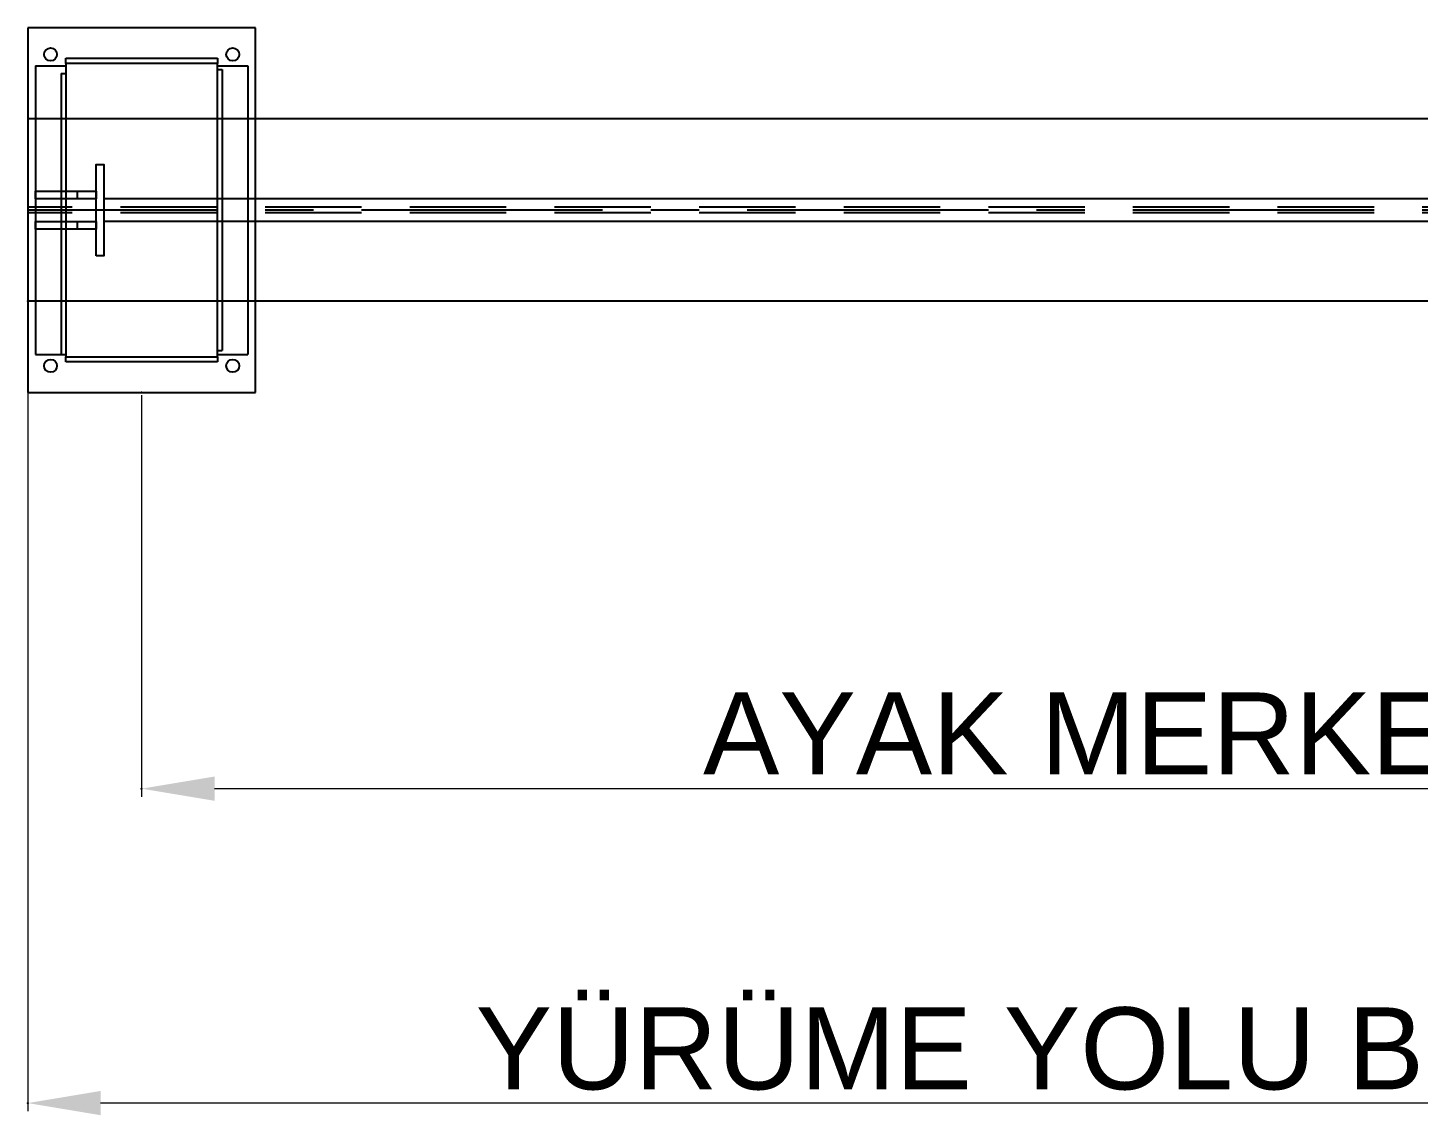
# Model space of a CAD drawing. Header units: centimetres. Extents: x 470464 to 524273, y 49611 to 59074.
# Drawn here: x 490114.7 to 490297.9, y 55700.9 to 55844.1 of the extents above; entities that cross this region are included whole.
import ezdxf

# ---------------------------------------------------------------- set-up
doc = ezdxf.new("R2010")
doc.units = ezdxf.units.CM
doc.header["$MEASUREMENT"] = 0
doc.linetypes.add('CENTER', pattern=[50.8, 31.75, -6.35, 6.35, -6.35])
doc.linetypes.add('DASHED', pattern=[19.05, 12.7, -6.35])
doc.layers.add('A-ANNO-REVC-01', color=1, linetype='Continuous', lineweight=15, true_color=0xff0000, plot=False)
doc.layers.add('vinç', color=7, linetype='Continuous')
doc.styles.add('BARIŞ BABUR-3', font='arial.ttf')
doc.dimstyles.new('AAA_A4 BVS STANDART', dxfattribs={"dimscale": 12, "dimtxt": 1.8, "dimasz": 1.6, "dimexe": 0.18, "dimexo": 0.0625, "dimgap": 0.09, "dimtad": 1, "dimtoh": 1, "dimdec": 0, "dimzin": 9, "dimdsep": 46, "dimtxsty": 'BARIŞ BABUR-3', "dimcen": 0.09, "dimclrd": 1, "dimclre": 1, "dimclrt": 2, "dimadec": 0, "dimazin": 0, "dimtfac": 1, "dimtdec": 0, "dimtofl": 0, "dimtmove": 0, "dimatfit": 3, "dimfxl": 1, "dimtolj": 1, "dimtzin": 0, "dimlwd": 9, "dimlwe": 9, "dimarcsym": 0})

# ---------------------------------------------------------------- blocks, each defined once
blk = doc.blocks.new('*D3')
at = {"color": 0, "transparency": 16777216}
for p in [(394037.93, 76068.71), (394037.93, 75434.21), (394143.51, 75434.21)]:
    blk.add_point(p, dxfattribs=at)
at = {"layer": 'A-ANNO-REVC-01', "color": 1, "lineweight": 9, "transparency": 16777216}
for p, q in [((394038.31, 76068.71), (394144.59, 76068.71)), ((394143.51, 76059.11), (394143.51, 75443.81)), ((394038.31, 75434.21), (394144.59, 75434.21))]:
    blk.add_line(p, q, dxfattribs=at)
at = {"layer": 'A-ANNO-REVC-01', "color": 1, "transparency": 16777216}
for points in [[(394145.11, 76059.11), (394141.91, 76059.11), (394143.51, 76068.71)], [(394141.91, 75443.81), (394145.11, 75443.81), (394143.51, 75434.21)]]:
    blk.add_solid(points, dxfattribs=at)
at = {"layer": 'A-ANNO-REVC-01', "color": 2, "transparency": 16777216, "insert": (394136.38, 75590.86), "char_height": 10.8, "attachment_point": 5, "rotation": 90, "style": 'BARIŞ BABUR-3'}
blk.add_mtext('\\A1;YÜRÜME YOLU BOYU : 635', dxfattribs=at)
blk = doc.blocks.new('GDNJHNHGM')
at = {"color": 2, "linetype": 'Continuous', "lineweight": 25}
for p, q in [((85938.3, -39166.2), (85938.3, -39646.2)), ((86238.3, -39166.2), (85938.3, -39166.2)), ((86238.3, -39646.2), (86238.3, -39166.2)), ((85948.3, -39216.2), (85948.3, -39596.2)), ((85948.3, -39216.2), (85988.3, -39216.2)), ((85988.3, -39213.2), (85988.3, -39206.2)), ((85988.3, -39206.2), (86188.3, -39206.2)), ((85988.3, -39213.2), (85988.3, -39599.2)), ((86188.3, -39213.2), (85988.3, -39213.2)), ((86188.3, -39206.2), (86188.3, -39213.2)), ((86188.3, -39599.2), (86188.3, -39213.2)), ((86188.3, -39216.2), (86228.3, -39216.2)), ((86188.3, -39221.2), (86194.3, -39221.2)), ((86194.3, -39221.2), (86194.3, -39591.2)), ((86228.3, -39216.2), (86228.3, -39596.2)), ((85982.3, -39226.2), (85988.3, -39226.2)), ((85982.3, -39226.2), (85982.3, -39596.2)), ((85948.3, -39596.2), (85982.3, -39596.2)), ((85982.3, -39596.2), (85988.3, -39596.2)), ((85988.3, -39599.2), (86188.3, -39599.2)), ((85988.3, -39606.2), (85988.3, -39599.2)), ((86188.3, -39606.2), (85988.3, -39606.2)), ((86188.3, -39591.2), (86194.3, -39591.2)), ((86188.3, -39596.2), (86228.3, -39596.2)), ((86188.3, -39599.2), (86188.3, -39606.2)), ((85938.3, -39646.2), (86238.3, -39646.2))]:
    blk.add_line(p, q, dxfattribs=at)
for centre in [(85968.3, -39201.2), (86208.3, -39201.2), (85968.3, -39611.2), (86208.3, -39611.2)]:
    blk.add_circle(centre, 8.5, dxfattribs=at)
blk = doc.blocks.new('fgkjgkhghjkhklghjkgfgg')
at = {"color": 2}
for p, q in [((3196.3, -78226.8), (3196.3, -84571.8)), ((3436.3, -78226.8), (3436.3, -84571.8)), ((3301.3, -78326.8), (3301.3, -84471.8)), ((3331.3, -78326.8), (3331.3, -84471.8)), ((3291.3, -84506.8), (3301.3, -84506.8)), ((3331.3, -84506.8), (3341.3, -84506.8)), ((3196.3, -84571.8), (3436.3, -84571.8))]:
    blk.add_line(p, q, dxfattribs=at)
at = {"color": 2, "linetype": 'DASHED', "ltscale": 10}
for p, q in [((3312.5, -78226.8), (3312.5, -84571.8)), ((3320, -78226.8), (3320, -84571.8))]:
    blk.add_line(p, q, dxfattribs=at)
at = {"color": 2, "linetype": 'CENTER', "ltscale": 10}
blk.add_line((3316.3, -78226.8), (3316.3, -84571.8), dxfattribs=at)
at = {"color": 2, "elevation": 0}
for points in [[(3376.3, -84481.8), (3256.3, -84481.8), (3256.3, -84471.8), (3376.3, -84471.8)], [(3301.3, -84561.8), (3291.3, -84561.8), (3291.3, -84481.8), (3301.3, -84481.8)], [(3341.3, -84561.8), (3331.3, -84561.8), (3331.3, -84481.8), (3341.3, -84481.8)]]:
    blk.add_lwpolyline(points, close=True, dxfattribs=at)
blk = doc.blocks.new('*D16')
at = {"color": 0, "transparency": 16777216}
for p in [(394049.93, 76053.71), (394049.93, 75449.21), (394102.11, 75449.21)]:
    blk.add_point(p, dxfattribs=at)
at = {"layer": 'A-ANNO-REVC-01', "color": 1, "lineweight": 9, "transparency": 16777216}
for p, q in [((394050.31, 76053.71), (394103.19, 76053.71)), ((394102.11, 76044.11), (394102.11, 75458.81)), ((394050.31, 75449.21), (394103.19, 75449.21))]:
    blk.add_line(p, q, dxfattribs=at)
at = {"layer": 'A-ANNO-REVC-01', "color": 1, "transparency": 16777216}
for points in [[(394103.71, 76044.11), (394100.51, 76044.11), (394102.11, 76053.71)], [(394100.51, 75458.81), (394103.71, 75458.81), (394102.11, 75449.21)]]:
    blk.add_solid(points, dxfattribs=at)
at = {"layer": 'A-ANNO-REVC-01', "color": 2, "transparency": 16777216, "insert": (394094.92, 75597.76), "char_height": 10.8, "attachment_point": 5, "rotation": 90, "style": 'BARIŞ BABUR-3'}
blk.add_mtext('\\A1;AYAK MERKEZİ : 605', dxfattribs=at)
blk = doc.blocks.new('KLJLKHŞKLJKŞJHIUHYGFRTDTRFJKLK')
at = {"color": 2, "xscale": 0.1, "yscale": 0.1, "zscale": 0.1}
blk.add_blockref('fgkjgkhghjkhklghjkgfgg', (393694.3, 83891.4), dxfattribs=at)
at = {"color": 2, "xscale": 0.1, "yscale": 0.1, "zscale": 0.1, "rotation": 90}
blk.add_blockref('GDNJHNHGM', (390085.31, 66840.38), dxfattribs=at)
at = {"layer": 'A-ANNO-REVC-01', "color": 6}
for base, p1, p2, angle, text, picture, middle in [((394143.5059405, 75434.21425545), (394037.93048163, 76068.71425545), (394037.93048163, 75434.21425545), 270, 'YÜRÜME YOLU BOYU : <>', '*D3', (394143.5059405, 75590.86392383)), ((394102.10625419, 75449.21425545), (394049.93048163, 76053.71425545), (394049.93048163, 75449.21425545), 90, 'AYAK MERKEZİ : <>', '*D16', (394102.10625419, 75597.7578397))]:
    dim = blk.add_linear_dim(base=base, p1=p1, p2=p2, angle=angle, text=text, dimstyle='AAA_A4 BVS STANDART', override={"dimscale": 6, "dimtxsty": 'BARIŞ BABUR-3'}, dxfattribs=at)
    dim.commit()
    dim.dimension.update_dxf_attribs({"geometry": picture, "text_midpoint": middle, "dimtype": 160})

msp = doc.modelspace()

# ---------------------------------------------------------------- block references
at = {"layer": 'vinç', "color": 2, "rotation": 270}
msp.add_blockref('KLJLKHŞKLJKŞJHIUHYGFRTDTRFJKLK', (414680.53, 449845.99), dxfattribs=at)

doc.saveas('drawing.dxf')
